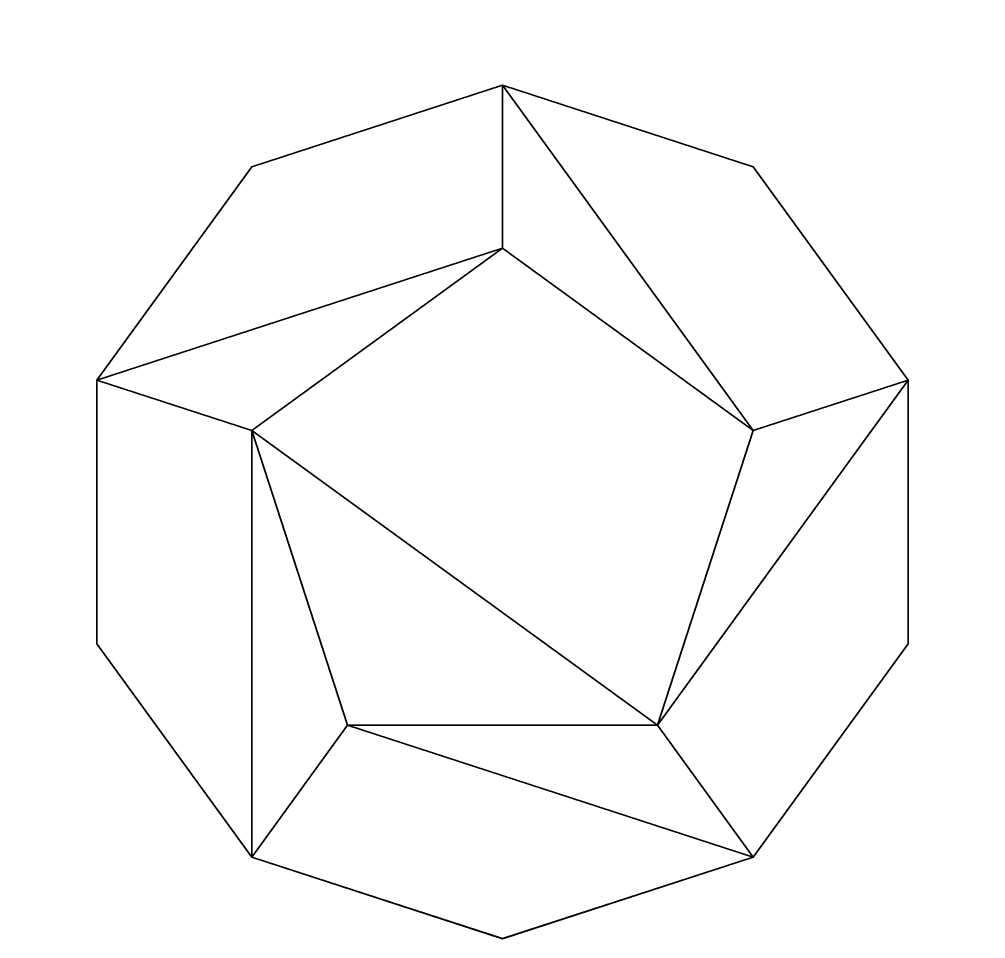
# Model space of a CAD drawing. Header units: millimetres. Extents: x -106 to 206, y -69 to 228.
import ezdxf

# ---------------------------------------------------------------- set-up
doc = ezdxf.new("R2010")
doc.units = ezdxf.units.MM
doc.layers.add('Contorno', color=7, linetype='Continuous', lineweight=35)

# ---------------------------------------------------------------- blocks, each defined once
blk = doc.blocks.new('*U2')
at = {"layer": 'Contorno', "color": 6}
mesh = blk.add_polyface(dxfattribs=at)
corners = [(-50, 34.41, -68.82), (-80.9, -8.12, 16.25), (0, -34.41, 68.82), (80.9, -8.12, 16.25), (50, 34.41, -68.82)]
mesh.append_faces([[corners[k] for k in face] for face in [(0, 3, 4)]], dxfattribs={"vtx0": -1, "color": 6})
mesh.append_faces([[corners[k] for k in face] for face in [(0, 1, 2, 3)]], dxfattribs={"vtx3": -1, "color": 6})
blk = doc.blocks.new('*U3')
at = {"layer": 'Contorno', "color": 0, "linetype": 'ByBlock', "lineweight": -2, "transparency": 16777216}
for p, rotation in [((-10.68, 152.33, 68.82), 216), ((110.68, 152.33, 68.82), 144), ((-48.18, 36.92, 68.82), 288), ((148.18, 36.92, 68.82), 71.99999999999999)]:
    blk.add_blockref('*U2', p, dxfattribs=dict(at, rotation=rotation))
blk.add_blockref('*U2', (50, -34.41, 68.82), dxfattribs=at)

msp = doc.modelspace()

# ---------------------------------------------------------------- linework, layer by layer
at = {"layer": 'Contorno'}
msp.add_lwpolyline([(0, 0), (100, 0), (130.9, 95.11), (50, 153.88), (-30.9, 95.11)], close=True, dxfattribs=at)
at = {"layer": 'Contorno', "extrusion": (0, -0.894427, -0.447214)}
msp.add_lwpolyline([(0, 0), (100, 0), (130.9, 95.11), (50, 153.88), (-30.9, 95.11)], close=True, dxfattribs=at)

# ---------------------------------------------------------------- block references
at = {"layer": 'Contorno'}
msp.add_blockref('*U3', (0, 0), dxfattribs=at)

# ---------------------------------------------------------------- meshes
at = {"layer": 'Contorno', "color": 6}
mesh = msp.add_polyface(dxfattribs=at)
corners = [(-30.9, 95.11), (50, 153.88), (130.9, 95.11), (100, 0), (0, 0)]
mesh.append_faces([[corners[k] for k in face] for face in [(0, 3, 4)]], dxfattribs={"vtx0": -1, "color": 6})
mesh.append_faces([[corners[k] for k in face] for face in [(0, 1, 2, 3)]], dxfattribs={"vtx3": -1, "color": 6})

doc.saveas('drawing.dxf')
